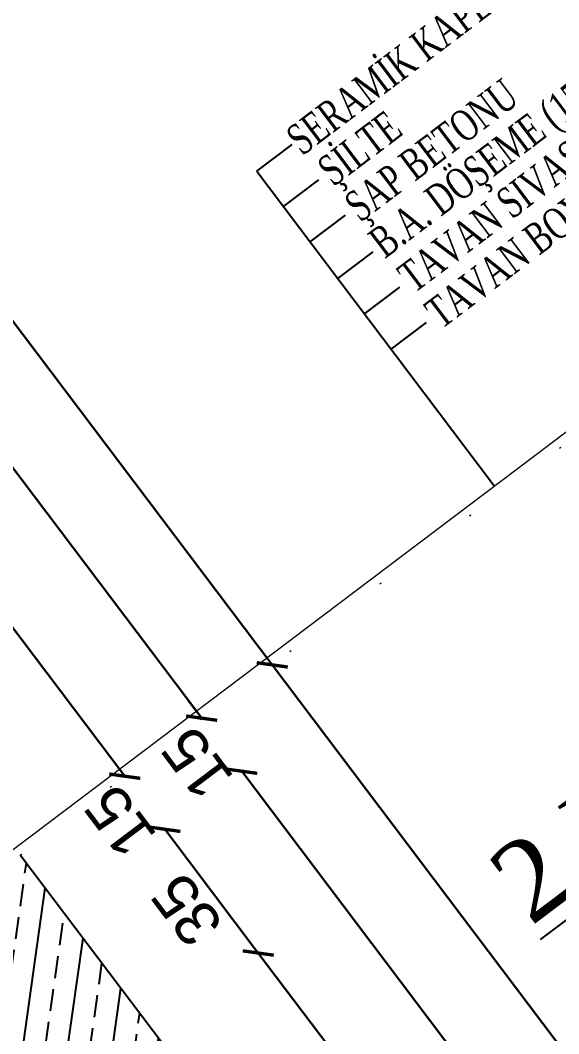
# Model space of a CAD drawing. Header units: millimetres. Extents: x 2232 to 85269, y -3593 to 5869.
# Drawn here: x 3785.4 to 3815.8, y 4172.1 to 4229.2 of the extents above; entities that cross this region are included whole.
import ezdxf

# ---------------------------------------------------------------- set-up
doc = ezdxf.new("R2010")
doc.units = ezdxf.units.MM
doc.linetypes.add('DOTX2', pattern=[0.5, 0, -0.5])
for name, color, linetype, lineweight in [('iz', 1, 'DOTX2', 20), ('sıva iç', 21, 'Continuous', 0), ('ölçü iç', 170, 'Continuous', 9), ('ÖLÇÜ İÇ', 7, 'Continuous', 9)]:
    doc.layers.add(name, color=color, linetype=linetype, lineweight=lineweight)
for name, color, linetype in [('poz', 1, 'Continuous'), ('Standart', 7, 'Continuous'), ('Yazi', 7, 'Continuous')]:
    doc.layers.add(name, color=color, linetype=linetype)
doc.styles.get("Standard").update_dxf_attribs({"font": 'arial.ttf'})
doc.styles.add('Times roman', font='times.ttf')
doc.styles.add('UNIVCH', font='times.ttf', dxfattribs={"width": 0.7})
doc.dimstyles.new('zulay iç ölçü', dxfattribs={"dimtxt": 10, "dimasz": 5, "dimexe": 0.18, "dimexo": 0, "dimgap": 2, "dimtad": 3, "dimdec": 0, "dimzin": 0, "dimdsep": 46, "dimtxsty": 'Standard', "dimblk": 'ARCHTICK', "dimcen": 0.09, "dimse1": 1, "dimse2": 1, "dimadec": 0, "dimazin": 0, "dimtfac": 1, "dimtdec": 0, "dimtix": 1, "dimtofl": 0, "dimtmove": 0, "dimatfit": 3, "dimldrblk": 'ARCHTICK', "dimfxl": 1, "dimtolj": 1, "dimtzin": 0, "dimarcsym": 0})

# ---------------------------------------------------------------- blocks, each defined once
blk = doc.blocks.new('IDE991Entity4352')
at = {"layer": 'Standart', "linetype": 'Continuous', "lineweight": -3}
h = blk.add_hatch(dxfattribs=at)
h.set_pattern_fill('ANSI33', color=171, scale=40, style=0)
h.set_pattern_definition([(45, (0, 0), (-7.07107, 7.07107), []), (45, (7.071, 0), (-7.07107, 7.07107), [5, -2.5])])
h.paths.add_polyline_path([(285, -250), (260, -250), (260, 50), (285, 50)])
blk = doc.blocks.new('IDE991Entity5516')
at = {"layer": 'Standart', "color": 159, "linetype": 'Continuous', "lineweight": -3}
blk.add_lwpolyline([(285, -32.98), (285, 50)], dxfattribs=at)
blk = doc.blocks.new('TRRTYT')
at = {"layer": 'Standart'}
for name in ['IDE991Entity4352', 'IDE991Entity5516']:
    blk.add_blockref(name, (1034515.63, -397430.95), dxfattribs=at)
blk = doc.blocks.new('_ArchTick')
at = {"color": 0, "linetype": 'ByBlock', "const_width": 0.15}
blk.add_lwpolyline([(-0.5, -0.5), (0.5, 0.5)], dxfattribs=at)
blk = doc.blocks.new('*D2466')
at = {"layer": 'Defpoints', "color": 0, "transparency": 16777216}
for p in [(661177.16, -127428.54), (661187, -127778.54), (661204.5, -127778.54)]:
    blk.add_point(p, dxfattribs=at)
at = {"layer": 'ÖLÇÜ İÇ', "color": 0, "lineweight": -2, "transparency": 16777216}
blk.add_line((661204.5, -127428.54), (661204.5, -127778.54), dxfattribs=at)
at = {"layer": 'ÖLÇÜ İÇ', "color": 0, "lineweight": -2, "transparency": 16777216, "xscale": 5, "yscale": 5, "zscale": 5}
for p, rotation in [((661204.5, -127428.54), 90), ((661204.5, -127778.54), 270)]:
    blk.add_blockref('_ArchTick', p, dxfattribs=dict(at, rotation=rotation))
at = {"layer": 'ÖLÇÜ İÇ', "color": 0, "transparency": 16777216, "insert": (661197.5, -127603.54), "char_height": 10, "attachment_point": 5, "rotation": 90}
blk.add_mtext('\\A1;350', dxfattribs=at)
blk = doc.blocks.new('*D2467')
at = {"layer": 'Defpoints', "color": 0, "transparency": 16777216}
for p in [(661246.19, -127378.54), (661246.19, -127778.54), (661246.19, -127778.54)]:
    blk.add_point(p, dxfattribs=at)
at = {"layer": 'ÖLÇÜ İÇ', "color": 0, "lineweight": -2, "transparency": 16777216}
blk.add_line((661246.19, -127378.54), (661246.19, -127778.54), dxfattribs=at)
at = {"layer": 'ÖLÇÜ İÇ', "color": 0, "lineweight": -2, "transparency": 16777216, "xscale": 5, "yscale": 5, "zscale": 5}
for p, rotation in [((661246.19, -127378.54), 90), ((661246.19, -127778.54), 270)]:
    blk.add_blockref('_ArchTick', p, dxfattribs=dict(at, rotation=rotation))
at = {"layer": 'ÖLÇÜ İÇ', "color": 0, "transparency": 16777216, "insert": (661239.19, -127578.54), "char_height": 10, "attachment_point": 5, "rotation": 90}
blk.add_mtext('\\A1;400', dxfattribs=at)
blk = doc.blocks.new('*D2469')
at = {"layer": 'Defpoints', "color": 0, "transparency": 16777216}
for p in [(661178.88, -127393.54), (661226.24, -127778.54), (661226.24, -127778.54)]:
    blk.add_point(p, dxfattribs=at)
at = {"layer": 'ÖLÇÜ İÇ', "color": 0, "lineweight": -2, "transparency": 16777216}
blk.add_line((661226.24, -127393.54), (661226.24, -127778.54), dxfattribs=at)
at = {"layer": 'ÖLÇÜ İÇ', "color": 0, "lineweight": -2, "transparency": 16777216, "xscale": 5, "yscale": 5, "zscale": 5}
for p, rotation in [((661226.24, -127393.54), 90), ((661226.24, -127778.54), 270)]:
    blk.add_blockref('_ArchTick', p, dxfattribs=dict(at, rotation=rotation))
at = {"layer": 'ÖLÇÜ İÇ', "color": 0, "transparency": 16777216, "insert": (661219.24, -127586.04), "char_height": 10, "attachment_point": 5, "rotation": 90}
blk.add_mtext('\\A1;385', dxfattribs=at)
blk = doc.blocks.new('*D2470')
at = {"layer": 'Defpoints', "color": 0, "transparency": 16777216}
for p in [(661197.5, -127778.54), (661197.5, -127793.54), (661204.5, -127793.54)]:
    blk.add_point(p, dxfattribs=at)
at = {"layer": 'ÖLÇÜ İÇ', "color": 0, "lineweight": -2, "transparency": 16777216}
for p, q in [((661204.5, -127778.54), (661204.5, -127773.54)), ((661204.5, -127793.54), (661204.5, -127798.54))]:
    blk.add_line(p, q, dxfattribs=at)
at = {"layer": 'ÖLÇÜ İÇ', "color": 0, "lineweight": -2, "transparency": 16777216, "xscale": 5, "yscale": 5, "zscale": 5}
for p, rotation in [((661204.5, -127778.54), 270), ((661204.5, -127793.54), 90)]:
    blk.add_blockref('_ArchTick', p, dxfattribs=dict(at, rotation=rotation))
at = {"layer": 'ÖLÇÜ İÇ', "color": 0, "transparency": 16777216, "insert": (661197.5, -127786.04), "char_height": 10, "attachment_point": 5, "rotation": 90}
blk.add_mtext('\\A1;15', dxfattribs=at)
blk = doc.blocks.new('*D2471')
at = {"layer": 'Defpoints', "color": 0, "transparency": 16777216}
for p in [(661197.5, -127793.54), (661177.16, -127828.54), (661204.5, -127828.54)]:
    blk.add_point(p, dxfattribs=at)
at = {"layer": 'ÖLÇÜ İÇ', "color": 0, "lineweight": -2, "transparency": 16777216}
blk.add_line((661204.5, -127793.54), (661204.5, -127828.54), dxfattribs=at)
at = {"layer": 'ÖLÇÜ İÇ', "color": 0, "lineweight": -2, "transparency": 16777216, "xscale": 5, "yscale": 5, "zscale": 5}
for p, rotation in [((661204.5, -127793.54), 90), ((661204.5, -127828.54), 270)]:
    blk.add_blockref('_ArchTick', p, dxfattribs=dict(at, rotation=rotation))
at = {"layer": 'ÖLÇÜ İÇ', "color": 0, "transparency": 16777216, "insert": (661197.5, -127811.04), "char_height": 10, "attachment_point": 5, "rotation": 90}
blk.add_mtext('\\A1;35', dxfattribs=at)
blk = doc.blocks.new('*D2472')
at = {"layer": 'Defpoints', "color": 0, "transparency": 16777216}
for p in [(661177.16, -127828.54), (661187, -128078.54), (661204.5, -128078.54)]:
    blk.add_point(p, dxfattribs=at)
at = {"layer": 'ÖLÇÜ İÇ', "color": 0, "lineweight": -2, "transparency": 16777216}
blk.add_line((661204.5, -127828.54), (661204.5, -128078.54), dxfattribs=at)
at = {"layer": 'ÖLÇÜ İÇ', "color": 0, "lineweight": -2, "transparency": 16777216, "xscale": 5, "yscale": 5, "zscale": 5}
for p, rotation in [((661204.5, -127828.54), 90), ((661204.5, -128078.54), 270)]:
    blk.add_blockref('_ArchTick', p, dxfattribs=dict(at, rotation=rotation))
at = {"layer": 'ÖLÇÜ İÇ', "color": 0, "transparency": 16777216, "insert": (661197.5, -127953.54), "char_height": 10, "attachment_point": 5, "rotation": 90}
blk.add_mtext('\\A1;250', dxfattribs=at)
blk = doc.blocks.new('*D2473')
at = {"layer": 'Defpoints', "color": 0, "transparency": 16777216}
for p in [(661246.19, -127778.54), (661246.19, -128078.54), (661246.19, -128078.54)]:
    blk.add_point(p, dxfattribs=at)
at = {"layer": 'ÖLÇÜ İÇ', "color": 0, "lineweight": -2, "transparency": 16777216}
blk.add_line((661246.19, -127778.54), (661246.19, -128078.54), dxfattribs=at)
at = {"layer": 'ÖLÇÜ İÇ', "color": 0, "lineweight": -2, "transparency": 16777216, "xscale": 5, "yscale": 5, "zscale": 5}
for p, rotation in [((661246.19, -127778.54), 90), ((661246.19, -128078.54), 270)]:
    blk.add_blockref('_ArchTick', p, dxfattribs=dict(at, rotation=rotation))
at = {"layer": 'ÖLÇÜ İÇ', "color": 0, "transparency": 16777216, "insert": (661239.19, -127928.54), "char_height": 10, "attachment_point": 5, "rotation": 90}
blk.add_mtext('\\A1;300', dxfattribs=at)
blk = doc.blocks.new('*D2474')
at = {"layer": 'Defpoints', "color": 0, "transparency": 16777216}
for p in [(661220.99, -127778.54), (661178.88, -127793.54), (661226.24, -127793.54)]:
    blk.add_point(p, dxfattribs=at)
at = {"layer": 'ÖLÇÜ İÇ', "color": 0, "lineweight": -2, "transparency": 16777216}
for p, q in [((661226.24, -127778.54), (661226.24, -127773.54)), ((661226.24, -127793.54), (661226.24, -127798.54))]:
    blk.add_line(p, q, dxfattribs=at)
at = {"layer": 'ÖLÇÜ İÇ', "color": 0, "lineweight": -2, "transparency": 16777216, "xscale": 5, "yscale": 5, "zscale": 5}
for p, rotation in [((661226.24, -127778.54), 270), ((661226.24, -127793.54), 90)]:
    blk.add_blockref('_ArchTick', p, dxfattribs=dict(at, rotation=rotation))
at = {"layer": 'ÖLÇÜ İÇ', "color": 0, "transparency": 16777216, "insert": (661219.24, -127786.04), "char_height": 10, "attachment_point": 5, "rotation": 90}
blk.add_mtext('\\A1;15', dxfattribs=at)
blk = doc.blocks.new('*D2475')
at = {"layer": 'Defpoints', "color": 0, "transparency": 16777216}
for p in [(661178.88, -127793.54), (661226.24, -128078.54), (661226.24, -128078.54)]:
    blk.add_point(p, dxfattribs=at)
at = {"layer": 'ÖLÇÜ İÇ', "color": 0, "lineweight": -2, "transparency": 16777216}
blk.add_line((661226.24, -127793.54), (661226.24, -128078.54), dxfattribs=at)
at = {"layer": 'ÖLÇÜ İÇ', "color": 0, "lineweight": -2, "transparency": 16777216, "xscale": 5, "yscale": 5, "zscale": 5}
for p, rotation in [((661226.24, -127793.54), 90), ((661226.24, -128078.54), 270)]:
    blk.add_blockref('_ArchTick', p, dxfattribs=dict(at, rotation=rotation))
at = {"layer": 'ÖLÇÜ İÇ', "color": 0, "transparency": 16777216, "insert": (661219.24, -127936.04), "char_height": 10, "attachment_point": 5, "rotation": 90}
blk.add_mtext('\\A1;285', dxfattribs=at)
blk = doc.blocks.new('DFGFDGHN')
at = {"layer": 'ÖLÇÜ İÇ'}
for base, p1, p2, picture, middle in [((661246.19, -127778.54), (661246.19, -127378.54), (661246.19, -127778.54), '*D2467', (661239.19, -127578.54)), ((661204.5, -127778.54), (661177.16, -127428.54), (661187, -127778.54), '*D2466', (661197.5, -127603.54)), ((661226.24, -127793.54), (661220.99, -127778.54), (661178.88, -127793.54), '*D2474', (661219.24, -127786.04)), ((661204.5, -127793.54), (661197.5, -127778.54), (661197.5, -127793.54), '*D2470', (661197.5, -127786.04)), ((661246.19, -128078.54), (661246.19, -127778.54), (661246.19, -128078.54), '*D2473', (661239.19, -127928.54)), ((661204.5, -127828.54), (661197.5, -127793.54), (661177.16, -127828.54), '*D2471', (661197.5, -127811.04)), ((661204.5, -128078.54), (661177.16, -127828.54), (661187, -128078.54), '*D2472', (661197.5, -127953.54))]:
    dim = blk.add_linear_dim(base=base, p1=p1, p2=p2, angle=90, dimstyle='zulay iç ölçü', dxfattribs=at)
    dim.commit()
    dim.dimension.update_dxf_attribs({"geometry": picture, "text_midpoint": middle})
for base, p1, p2, picture, middle in [((661226.24, -127778.54), (661178.88, -127393.54), (661226.24, -127778.54), '*D2469', (661219.24, -127586.04)), ((661226.24, -128078.54), (661178.88, -127793.54), (661226.24, -128078.54), '*D2475', (661219.24, -127936.04))]:
    dim = blk.add_linear_dim(base=base, p1=p1, p2=p2, angle=90, dimstyle='zulay iç ölçü', override={"dimtmove": 1}, dxfattribs=at)
    dim.commit()
    dim.dimension.update_dxf_attribs({"geometry": picture, "text_midpoint": middle})
blk = doc.blocks.new('GHGFHGF')
at = {"layer": 'iz', "ltscale": 50}
blk.add_lwpolyline([(1293664.78, -410389.54), (1294002.19, -410389.54)], dxfattribs=at)
at = {"layer": 'poz'}
for p, q in [((1293800.34, -410298.54), (1293800.34, -410387.54)), ((1293800.34, -410298.54), (1293810.34, -410298.54)), ((1293800.34, -410308.54), (1293810.34, -410308.54)), ((1293800.34, -410318.54), (1293810.34, -410318.54)), ((1293800.34, -410328.85), (1293810.34, -410328.85)), ((1293800.34, -410338.85), (1293810.34, -410338.85)), ((1293800.34, -410348.85), (1293810.34, -410348.85))]:
    blk.add_line(p, q, dxfattribs=at)
at = {"layer": 'sıva iç'}
blk.add_lwpolyline([(1294137.78, -410006.54), (1293666.78, -410006.54), (1293666.78, -410041.54), (1293661.78, -410041.54), (1293661.78, -410387.54), (1293664.78, -410387.54), (1293843.72, -410387.54), (1294002.78, -410270.59), (1294002.78, -410277.54), (1294004.19, -410277.54), (1294004.19, -410331.54), (1294003.48, -410331.54), (1294003.48, -410352.54), (1294004.19, -410352.54), (1294004.19, -410387.54), (1294137.78, -410387.54)], close=True, dxfattribs=at)
blk.add_blockref('TRRTYT', (258864.14, -13008.59), dxfattribs=at)
at = {"layer": 'ölçü iç', "lineweight": 30}
blk.add_blockref('DFGFDGHN', (632489.82, -282611), dxfattribs=at)
at = {"layer": 'Yazi', "style": 'UNIVCH', "width": 0.7}
for s, height, p in [('SERAMİK KAPLAMA', 6.9984, (1293810.49, -410302.05)), ('ŞİLTE', 6.998, (1293811.92, -410311.87)), ('ŞAP BETONU', 6.998, (1293811.92, -410321.96)), ('B.A. DÖŞEME (15 cm)', 6.9984, (1293811.4, -410331.8)), ('TAVAN SIVASI', 6.9984, (1293811.92, -410342)), ('TAVAN BOYASI', 6.9984, (1293811.92, -410352.17))]:
    blk.add_text(s, height=height, dxfattribs=at).set_placement(p)
at = {"layer": 'Yazi', "style": 'Times roman'}
blk.add_text('%%U2 NOLU DÜKKAN AİT DEPO', height=17.9915, dxfattribs=at).set_placement((1293746.97, -410471.87))
blk = doc.blocks.new('RRRR')
at = {"layer": 'sıva iç', "rotation": 37.05267661197627}
blk.add_blockref('GHGFHGF', (-156760.25, -889310.84), dxfattribs=at)

msp = doc.modelspace()

# ---------------------------------------------------------------- block references
at = {"layer": 'ÖLÇÜ İÇ', "xscale": 0.25, "yscale": 0.25, "zscale": 0.25}
msp.add_blockref('RRRR', (-276957.058, 113516.845), dxfattribs=at)

doc.saveas('drawing.dxf')
